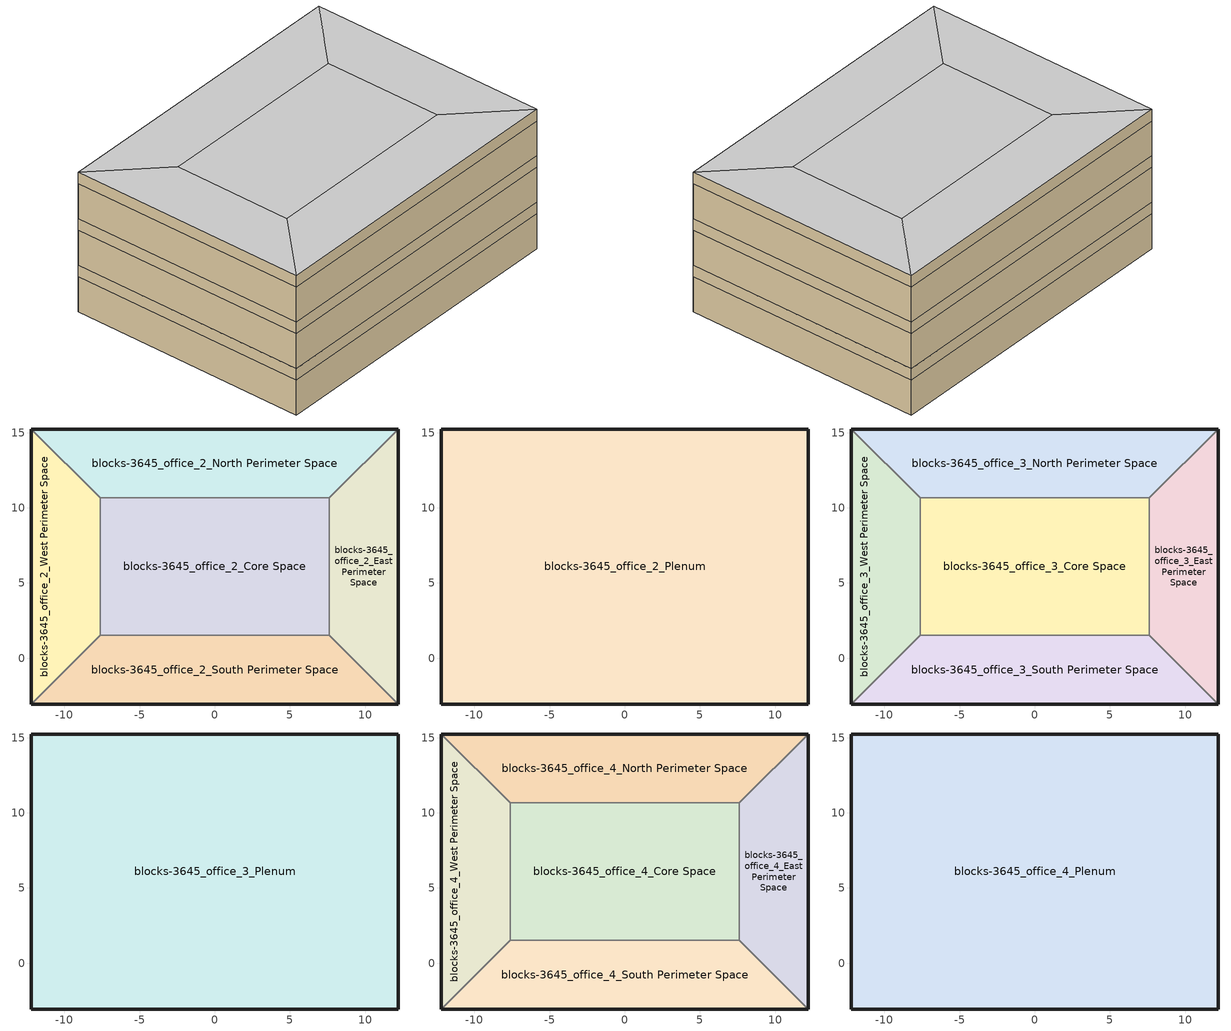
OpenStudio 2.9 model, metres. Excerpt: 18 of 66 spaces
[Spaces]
blocks-3645_office_2_West Perimeter Space
 floor to blocks-3645_office_1_Plenum: -12.19,15.24 -7.62,10.67 -7.62,1.52 -12.19,-3.05 z10.97
 wall outside: -12.19,15.24 -12.19,-3.05 z10.97:13.72
 wall to blocks-3645_office_2_North Perimeter Space: -7.62,10.67 -12.19,15.24 z10.97:13.72
 wall to blocks-3645_office_2_Core Space: -7.62,1.52 -7.62,10.67 z10.97:13.72
 wall to blocks-3645_office_2_South Perimeter Space: -12.19,-3.05 -7.62,1.52 z10.97:13.72
blocks-3645_office_2_North Perimeter Space
 floor to blocks-3645_office_1_Plenum: 12.19,15.24 7.62,10.67 -7.62,10.67 -12.19,15.24 z10.97
 wall outside: 12.19,15.24 -12.19,15.24 z10.97:13.72
 wall to blocks-3645_office_2_East Perimeter Space: 7.62,10.67 12.19,15.24 z10.97:13.72
 wall to blocks-3645_office_2_Core Space: -7.62,10.67 7.62,10.67 z10.97:13.72
blocks-3645_office_2_East Perimeter Space
 floor to blocks-3645_office_1_Plenum: 12.19,15.24 12.19,-3.05 7.62,1.52 7.62,10.67 z10.97
 wall outside: 12.19,-3.05 12.19,15.24 z10.97:13.72
 wall to blocks-3645_office_2_South Perimeter Space: 7.62,1.52 12.19,-3.05 z10.97:13.72
 wall to blocks-3645_office_2_Core Space: 7.62,10.67 7.62,1.52 z10.97:13.72
blocks-3645_office_2_South Perimeter Space
 floor to blocks-3645_office_1_Plenum: 7.62,1.52 12.19,-3.05 -12.19,-3.05 -7.62,1.52 z10.97
 wall outside: -12.19,-3.05 12.19,-3.05 z10.97:13.72
 wall to blocks-3645_office_2_Core Space: 7.62,1.52 -7.62,1.52 z10.97:13.72
blocks-3645_office_2_Core Space
 floor to blocks-3645_office_1_Plenum: -7.62,1.52 -7.62,10.67 7.62,10.67 7.62,1.52 z10.97
blocks-3645_office_2_Plenum
 floor to blocks-3645_office_2_West Perimeter Space: -12.19,15.24 -7.62,10.67 -7.62,1.52 -12.19,-3.05 z13.72
 floor to blocks-3645_office_2_North Perimeter Space: 12.19,15.24 7.62,10.67 -7.62,10.67 -12.19,15.24 z13.72
 floor to blocks-3645_office_2_East Perimeter Space: 12.19,15.24 12.19,-3.05 7.62,1.52 7.62,10.67 z13.72
 floor to blocks-3645_office_2_South Perimeter Space: 7.62,1.52 12.19,-3.05 -12.19,-3.05 -7.62,1.52 z13.72
 floor to blocks-3645_office_2_Core Space: 7.62,10.67 7.62,1.52 -7.62,1.52 -7.62,10.67 z13.72
 wall outside: -12.19,15.24 -12.19,-3.05 12.19,-3.05 12.19,15.24 -12.19,15.24 z13.72:14.63
blocks-3645_office_3_West Perimeter Space
 floor to blocks-3645_office_2_Plenum: -12.19,15.24 -7.62,10.67 -7.62,1.52 -12.19,-3.05 z14.63
 wall outside: -12.19,15.24 -12.19,-3.05 z14.63:17.37
 wall to blocks-3645_office_3_North Perimeter Space: -7.62,10.67 -12.19,15.24 z14.63:17.37
 wall to blocks-3645_office_3_Core Space: -7.62,1.52 -7.62,10.67 z14.63:17.37
 wall to blocks-3645_office_3_South Perimeter Space: -12.19,-3.05 -7.62,1.52 z14.63:17.37
blocks-3645_office_3_North Perimeter Space
 floor to blocks-3645_office_2_Plenum: 12.19,15.24 7.62,10.67 -7.62,10.67 -12.19,15.24 z14.63
 wall outside: 12.19,15.24 -12.19,15.24 z14.63:17.37
 wall to blocks-3645_office_3_East Perimeter Space: 7.62,10.67 12.19,15.24 z14.63:17.37
 wall to blocks-3645_office_3_Core Space: -7.62,10.67 7.62,10.67 z14.63:17.37
blocks-3645_office_3_East Perimeter Space
 floor to blocks-3645_office_2_Plenum: 12.19,15.24 12.19,-3.05 7.62,1.52 7.62,10.67 z14.63
 wall outside: 12.19,-3.05 12.19,15.24 z14.63:17.37
 wall to blocks-3645_office_3_South Perimeter Space: 7.62,1.52 12.19,-3.05 z14.63:17.37
 wall to blocks-3645_office_3_Core Space: 7.62,10.67 7.62,1.52 z14.63:17.37
blocks-3645_office_3_South Perimeter Space
 floor to blocks-3645_office_2_Plenum: 7.62,1.52 12.19,-3.05 -12.19,-3.05 -7.62,1.52 z14.63
 wall outside: -12.19,-3.05 12.19,-3.05 z14.63:17.37
 wall to blocks-3645_office_3_Core Space: 7.62,1.52 -7.62,1.52 z14.63:17.37
blocks-3645_office_3_Core Space
 floor to blocks-3645_office_2_Plenum: -7.62,1.52 -7.62,10.67 7.62,10.67 7.62,1.52 z14.63
blocks-3645_office_3_Plenum
 floor to blocks-3645_office_3_West Perimeter Space: -12.19,15.24 -7.62,10.67 -7.62,1.52 -12.19,-3.05 z17.37
 floor to blocks-3645_office_3_North Perimeter Space: 12.19,15.24 7.62,10.67 -7.62,10.67 -12.19,15.24 z17.37
 floor to blocks-3645_office_3_East Perimeter Space: 12.19,15.24 12.19,-3.05 7.62,1.52 7.62,10.67 z17.37
 floor to blocks-3645_office_3_South Perimeter Space: 7.62,1.52 12.19,-3.05 -12.19,-3.05 -7.62,1.52 z17.37
 floor to blocks-3645_office_3_Core Space: 7.62,10.67 7.62,1.52 -7.62,1.52 -7.62,10.67 z17.37
 wall outside: -12.19,15.24 -12.19,-3.05 12.19,-3.05 12.19,15.24 -12.19,15.24 z17.37:18.29
blocks-3645_office_4_West Perimeter Space
 floor to blocks-3645_office_3_Plenum: -12.19,15.24 -7.62,10.67 -7.62,1.52 -12.19,-3.05 z18.29
 wall outside: -12.19,15.24 -12.19,-3.05 z18.29:21.03
 wall to blocks-3645_office_4_North Perimeter Space: -7.62,10.67 -12.19,15.24 z18.29:21.03
 wall to blocks-3645_office_4_Core Space: -7.62,1.52 -7.62,10.67 z18.29:21.03
 wall to blocks-3645_office_4_South Perimeter Space: -12.19,-3.05 -7.62,1.52 z18.29:21.03
blocks-3645_office_4_North Perimeter Space
 floor to blocks-3645_office_3_Plenum: 12.19,15.24 7.62,10.67 -7.62,10.67 -12.19,15.24 z18.29
 wall outside: 12.19,15.24 -12.19,15.24 z18.29:21.03
 wall to blocks-3645_office_4_East Perimeter Space: 7.62,10.67 12.19,15.24 z18.29:21.03
 wall to blocks-3645_office_4_Core Space: -7.62,10.67 7.62,10.67 z18.29:21.03
blocks-3645_office_4_East Perimeter Space
 floor to blocks-3645_office_3_Plenum: 12.19,15.24 12.19,-3.05 7.62,1.52 7.62,10.67 z18.29
 wall outside: 12.19,-3.05 12.19,15.24 z18.29:21.03
 wall to blocks-3645_office_4_South Perimeter Space: 7.62,1.52 12.19,-3.05 z18.29:21.03
 wall to blocks-3645_office_4_Core Space: 7.62,10.67 7.62,1.52 z18.29:21.03
blocks-3645_office_4_South Perimeter Space
 floor to blocks-3645_office_3_Plenum: 7.62,1.52 12.19,-3.05 -12.19,-3.05 -7.62,1.52 z18.29
 wall outside: -12.19,-3.05 12.19,-3.05 z18.29:21.03
 wall to blocks-3645_office_4_Core Space: 7.62,1.52 -7.62,1.52 z18.29:21.03
blocks-3645_office_4_Core Space
 floor to blocks-3645_office_3_Plenum: -7.62,1.52 -7.62,10.67 7.62,10.67 7.62,1.52 z18.29
blocks-3645_office_4_Plenum
 floor to blocks-3645_office_4_West Perimeter Space: -12.19,15.24 -7.62,10.67 -7.62,1.52 -12.19,-3.05 z21.03
 floor to blocks-3645_office_4_North Perimeter Space: 12.19,15.24 7.62,10.67 -7.62,10.67 -12.19,15.24 z21.03
 floor to blocks-3645_office_4_East Perimeter Space: 12.19,15.24 12.19,-3.05 7.62,1.52 7.62,10.67 z21.03
 floor to blocks-3645_office_4_South Perimeter Space: 7.62,1.52 12.19,-3.05 -12.19,-3.05 -7.62,1.52 z21.03
 floor to blocks-3645_office_4_Core Space: 7.62,10.67 7.62,1.52 -7.62,1.52 -7.62,10.67 z21.03
 wall outside: -12.19,15.24 -12.19,-3.05 12.19,-3.05 12.19,15.24 -12.19,15.24 z21.03:21.95
 ceiling to blocks-3645_office_5_West Perimeter Space: -12.19,-3.05 -7.62,1.52 -7.62,10.67 -12.19,15.24 z21.95
 ceiling to blocks-3645_office_5_North Perimeter Space: 7.62,10.67 12.19,15.24 -12.19,15.24 -7.62,10.67 z21.95
 ceiling to blocks-3645_office_5_East Perimeter Space: 12.19,-3.05 12.19,15.24 7.62,10.67 7.62,1.52 z21.95
 ceiling to blocks-3645_office_5_South Perimeter Space: 12.19,-3.05 7.62,1.52 -7.62,1.52 -12.19,-3.05 z21.95
 ceiling to blocks-3645_office_5_Core Space: 7.62,1.52 7.62,10.67 -7.62,10.67 -7.62,1.52 z21.95
[Building]
Building 1: Default Construction Set=Default Construction Set 1
[Construction]
INT-FLOOR-TOPSIDE: 1/2IN Gypsum, 4IN CONCRETE HW, CP02 CARPET PAD
INT-FLOOR-UNDERSIDE: CP02 CARPET PAD, 4IN CONCRETE HW, 1/2IN Gypsum
Standard_Int-Wall: 1/2IN Gypsum, 1/2IN Gypsum
[Material] Thermal Absorptance=0.9
Name | Roughness | Thickness {m} | Conductivity {W/m-K} | Density {kg/m3} | Specific Heat {J/kg-K} | Solar Absorptance | Visible Absorptance
1/2IN Gypsum | Smooth | 0.0127 | 0.16 | 784.9 | 830 | 0.92 | 0.92
4IN CONCRETE HW | Rough | 0.1016 | 1.311 | 2240 | 836.8 | 0.7 | 0.7
[Material:NoMass]
CP02 CARPET PAD: Roughness=VeryRough; Thermal Resistance {m2-K/W}=0.2165; Thermal Absorptance=0.9; Solar Absorptance=0.7; Visible Absorptance=0.8
[DefaultSurfaceConstructions]
Default Surface Constructions 1: Floor Construction=INT-FLOOR-TOPSIDE; Wall Construction=Standard_Int-Wall; Roof Ceiling Construction=INT-FLOOR-UNDERSIDE
[DefaultConstructionSet]
Default Construction Set 1: Default Interior Surface Constructions=Default Surface Constructions 1
[BuildingStory] Nominal Floor to Floor Height {m}=3.6576
Name | Nominal Z Coordinate {m}
Story 4 | 3.6576
Story 5 | 7.3152
Story 6 | 10.9728
[Space]
Name | Building Story | Part of Total Floor Area | Thermal Zone
blocks-3645_office_2_Plenum | Story 4 | No
blocks-3645_office_2_West Perimeter Space | Story 4 |  | blocks-3645_office_2_West Perimeter
blocks-3645_office_2_North Perimeter Space | Story 4 |  | blocks-3645_office_2_North Perimeter
blocks-3645_office_2_East Perimeter Space | Story 4 |  | blocks-3645_office_2_East Perimeter
blocks-3645_office_2_South Perimeter Space | Story 4 |  | blocks-3645_office_2_South Perimeter
blocks-3645_office_2_Core Space | Story 4 |  | blocks-3645_office_2_Core
blocks-3645_office_3_Plenum | Story 5 | No
blocks-3645_office_3_West Perimeter Space | Story 5 |  | blocks-3645_office_3_West Perimeter
blocks-3645_office_3_North Perimeter Space | Story 5 |  | blocks-3645_office_3_North Perimeter
blocks-3645_office_3_East Perimeter Space | Story 5 |  | blocks-3645_office_3_East Perimeter
blocks-3645_office_3_South Perimeter Space | Story 5 |  | blocks-3645_office_3_South Perimeter
blocks-3645_office_3_Core Space | Story 5 |  | blocks-3645_office_3_Core
blocks-3645_office_4_Plenum | Story 6 | No
blocks-3645_office_4_West Perimeter Space | Story 6 |  | blocks-3645_office_4_West Perimeter
blocks-3645_office_4_North Perimeter Space | Story 6 |  | blocks-3645_office_4_North Perimeter
blocks-3645_office_4_East Perimeter Space | Story 6 |  | blocks-3645_office_4_East Perimeter
blocks-3645_office_4_South Perimeter Space | Story 6 |  | blocks-3645_office_4_South Perimeter
blocks-3645_office_4_Core Space | Story 6 |  | blocks-3645_office_4_Core
[ThermalZone] Use Ideal Air Loads=No
blocks-3645_office_2_West Perimeter; blocks-3645_office_2_North Perimeter; blocks-3645_office_2_East Perimeter; blocks-3645_office_2_South Perimeter; blocks-3645_office_2_Core; blocks-3645_office_3_West Perimeter; blocks-3645_office_3_North Perimeter; blocks-3645_office_3_East Perimeter; blocks-3645_office_3_South Perimeter; blocks-3645_office_3_Core; blocks-3645_office_4_West Perimeter; blocks-3645_office_4_North Perimeter; blocks-3645_office_4_East Perimeter; blocks-3645_office_4_South Perimeter; blocks-3645_office_4_Core
